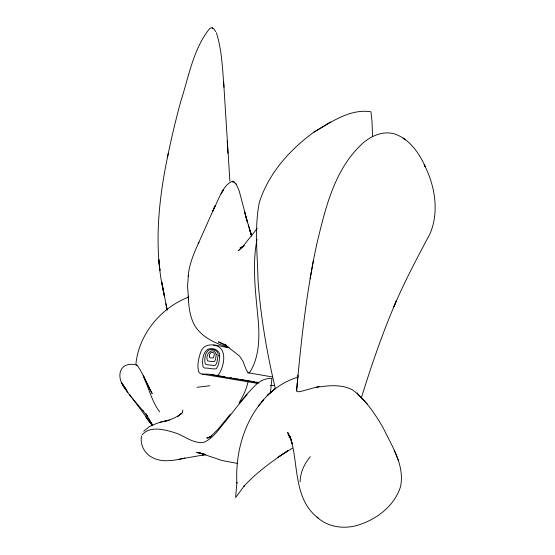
<?xml version="1.0" encoding="UTF-8"?>
<svg xmlns="http://www.w3.org/2000/svg" width="555" height="555" viewBox="0 0 555 555"><rect width="100%" height="100%" fill="white"/><g stroke="black" fill="none" stroke-linecap="round" stroke-linejoin="round"><path stroke-width="0.83" d="M372.516 136.62L372.023 121.642L370.962 111.777C350.004 108.482 330.842 122.315 313.769 132.229C289.592 149.892 268.412 173.632 259.303 202.561C254.273 228.07 257.506 254.37 258.013 280.15C260.656 316.676 266.899 352.862 275.322 388.472C247.266 410.929 234.994 447.947 236.888 483.093L236.923 482.503L235.604 497.585L244.276 485.847L243.957 486.263C256.896 472.048 272.678 460.907 288.551 450.23L277.986 457.313L292.464 448.114M270.424 392.829L271.894 378.579C265.554 377.948 259.587 380.966 255.265 385.385L247.814 393.127L238.969 403.513M300.116 481.886C300.297 472.562 304.3 463.668 310.349 456.682M361.367 397.817C371.524 365.051 382.666 332.528 396.325 301.032L393.814 306.853C404.415 281.898 417.083 257.971 429.861 234.099C439.484 211.878 435.016 185.738 424.242 164.745L425.213 166.673C419.094 152.757 409.174 138.757 394.168 133.776C381.445 130.404 368.388 137.175 359.689 146.18C333.527 172.147 324.959 210.095 316.648 244.727C306.311 292.894 300.97 341.963 296.585 390.97L298.278 391.83L301.691 391.199L319.042 386.426M296.585 390.97L297.973 375.027M188.207 276.258C189.123 264.291 194.007 253.066 198.898 242.223L198.246 243.7L215.312 205.482M188.353 275.447L187.576 286.109L188.533 300.172M135.919 363.858C139 333.999 160.985 307.671 188.679 297.064M257.014 239.302C251.984 265.366 255.564 292.076 257.999 318.223C259.698 336.399 259.761 357.274 249.341 372.904L248.016 372.724L246.059 369.387L242.979 361.256L239.413 355.942L226.87 346.147L218.399 341.866L226.343 345.224M313.332 260.801L310.113 278.77M167.388 157.786C171.197 138.805 175.727 119.963 180.798 101.281C188.749 76.861 193.341 48.535 209.866 28.319L212.086 27.75L213.98 28.95L215.652 31.767M168.304 153.27C158.376 200.071 153.208 249.022 164.377 296.092L161.9 282.592M248.127 381.347C246.58 388.743 243.395 395.715 239.476 402.153M182.054 413.038L182.179 412.538M141.601 435.952C139.666 444.472 144.501 453.553 152.209 457.438C162.24 462.919 174.332 460.407 184.85 458.146L178.696 459.415M214.639 206.883L212.759 211.191L215.375 205.246M214.015 208.305C218.968 199.432 222.611 184.995 232.663 181.103L233.828 181.596L235.917 184.163M182.879 409.978L182.29 412.462M221.091 193.806L223.387 189.9L222.16 191.981M275.322 388.472L267.128 395.673C275.918 387.265 286.449 380.425 298.257 377.095M142.087 434.849C149.857 425.692 164.176 429.473 174.09 432.505C184.225 435.314 193.078 444.312 204.136 442.196C213.613 437.978 219.218 428.627 225.76 421.037C232.725 412.122 239.628 403.152 247.128 394.674M257.305 228.313L243.055 246.191L238.518 250.541L244.221 245.761M230.492 414.065L217.844 429.494L209.485 437.687M258.47 406.017L263.549 399.995L261.759 402.084M143.71 431.263L149.309 426.629L156.572 423.444L161.887 421.807M136.093 365.356L136.925 365.044C147.491 378.801 149.031 397.789 159.618 411.859M181.686 413.329L177.898 416.243L181.305 413.648C176.615 417.443 170.857 419.635 165.043 421.058L169.213 420.302L160.069 422.258M330.655 121.933L313.769 132.229M244.02 245.858L240.044 247.849L242.438 247.01M211.746 435.779L207.577 438.193L209.97 437.153M206.418 437.93L210.449 436.91M163.295 421.474L165.175 421.009M182.775 458.569L205.558 454.628M316.267 387.39C328.206 385.461 341.311 384.095 352.48 389.832C365.502 399.607 374.611 413.385 382.846 427.197C391.539 445.596 405.06 465.236 400.516 486.666C394.945 504.62 378.912 517.621 361.693 523.906C346.917 529.657 328.865 528.228 316.933 517.08C293.234 497.779 298.666 463.279 290.286 436.965L292.194 443.833L290.05 437.354L287.594 432.234L290.529 437.742M197.053 387.286L209.873 385.732M205.662 454.545L202.415 454.892L205.787 454.58M232.288 181.957L234.8 182.359M274.51 385.51L270.396 385.545M228.979 347.694C220.585 347.048 206.273 340.014 201.146 350.954C198.759 357.552 196.734 365.225 198.808 372.121L200.459 373.688L202.298 374.139L208.437 374.139L224.948 376.838M136.925 365.044C118.798 360.583 115.391 377.428 125.458 389.02L121.309 382.249M237.706 463.467L222.097 460.511L197.975 452.387L205.031 454.503L196.643 452.443L203.949 453.872M210.477 374.41L216.228 375.582L218.358 374.986C224.366 366.591 228.292 346.826 213.661 345.127M258.13 383.498L202.298 374.139M272.429 376.963L248.016 372.724M230.054 377.691L231.761 377.976M233.461 378.26L235.167 378.552M236.867 378.836L238.567 379.12M240.273 379.405L251.339 381.257M253.038 381.542L254.745 381.826M256.445 382.111L258.151 382.402M214.334 375.319L258.727 382.777M228.174 347.208C215.555 343.559 202.506 337.579 195.082 326.215C189.803 317.106 188.658 306.395 188.256 296.065M404.2 138.91L403.103 138.174L405.511 139.811M316.933 517.08L318.341 518.183M224.435 344.19L228.778 347.694M290.272 437.999L289.183 437.028L290.487 438.159M289.183 437.028L290.418 438.096M367.493 404.324L358.1 394.397L357.254 392.829M149.649 422.008L152.313 425.081L148.636 418.137M125.839 388.868L121.843 383.165L129.974 395.632L143.752 411.671M123.827 386.551L126.748 390.547M132.09 397.886L152.417 425.456M142.531 410.11L147.235 416.312L149.968 420.905M290.494 437.513L288.038 434.475L290.418 437.77M152.112 425.262L145.923 416.847L149.496 421.966M212.086 27.75L212.766 28.659M129.731 394.647L131.147 396.589M124.993 388.396L127.74 392.538M235.889 183.393L239.198 190.878L247.405 222.153L244.658 211.968L246.448 218.802M146.062 413.544L146.728 414.654M147.061 415.202L147.887 416.708M151.286 422.417L151.938 423.742M398.525 460.747L394.21 450.285M245.511 215.569L251.672 235.951M250.472 232.843L251.595 235.84M251.644 235.473L249.916 230.644L251.679 235.854M216.374 32.696C221.979 50.241 222.458 68.931 223.998 87.17M248.245 225.073L251.651 235.646M167.013 309.697L161.769 281.829M165.896 303.627L167.18 310.342M229.881 181.097L223.596 81.321M227.21 140.984L227.98 153.36M209.443 355.963L209.589 357.441L210.144 357.815L213.328 358.003L214.327 354.784L214.161 353.341L213.078 352.432L211.157 352.314L209.79 354.028L209.443 355.963M216.249 354.444L215.541 359.376L214.591 361.437L212.967 361.721L207.709 360.923C204.136 354.895 213.245 345.578 216.249 354.444M218.157 355.2L216.755 363.025L215.437 365.197L214.036 365.509L206.3 364.628L205.19 363.712C204.316 359.127 204.795 352.82 208.992 349.941C212.718 348.45 218.524 350.51 218.157 355.2M219.704 356.026C219.204 360.348 219.1 365.384 216.152 368.832C212.343 369.304 208.458 367.792 204.538 368.069L203.095 366.904C201.944 361.055 202.575 353.07 207.813 349.289C212.614 347.229 220.217 349.934 219.704 356.026M152.112 393.516L145.084 380.369L143.308 375.346L152.112 393.516M159.923 270.403L158.758 259.497L159.923 270.403"/></g></svg>
